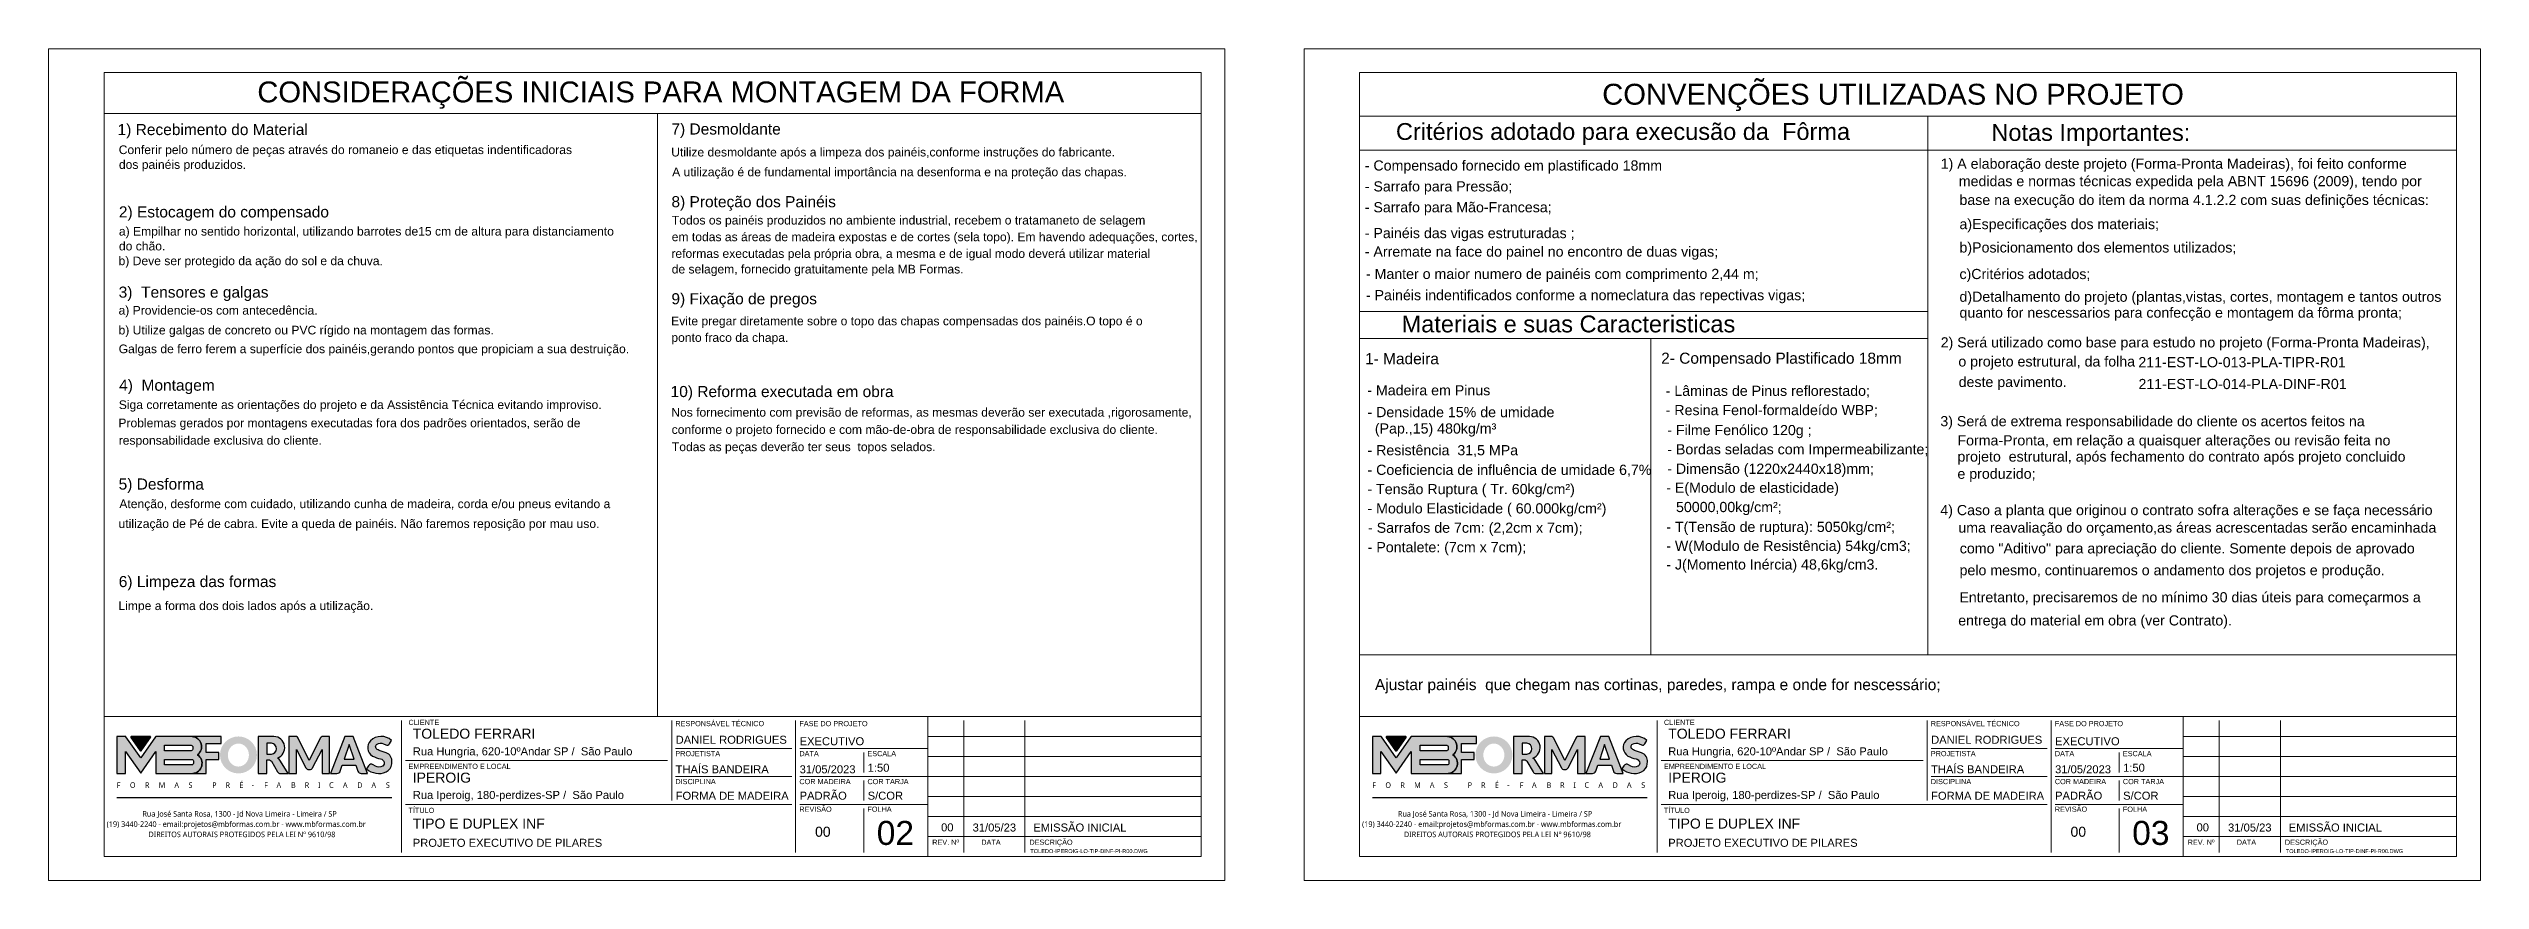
# Model space of a CAD drawing. Extents: x -23436 to 4767, y -3862 to 10024.
# Drawn here: x -17506 to -14436, y 8682 to 9732 of the extents above; entities that cross this region are included whole.
import ezdxf
from ezdxf.enums import TextEntityAlignment as Align

# ---------------------------------------------------------------- set-up
doc = ezdxf.new("R2010")
doc.units = 0
for name, color, linetype, lineweight in [('Escora de Viga', 250, 'Continuous', 20), ('FOLHA MB', 7, 'Continuous', 13), ('N° FOLHA', 5, 'Continuous', 13)]:
    doc.layers.add(name, color=color, linetype=linetype, lineweight=lineweight)
doc.layers.add('MB Logo', color=254, linetype='Continuous')
doc.styles.add('ARIAL', font='arial.ttf', dxfattribs={"oblique": 15, "height": 25})
doc.styles.add('MB_C01', font='arial.ttf', dxfattribs={"height": 1.3})
doc.styles.add('MB_C02', font='arial.ttf', dxfattribs={"height": 2})
doc.styles.add('MB_C03', font='arial.ttf', dxfattribs={"height": 2.5})
doc.styles.add('MB_C04', font='arial.ttf', dxfattribs={"height": 6})
doc.styles.add('MtXpl_Lucida_Sans_Un', font='l_10646.ttf')
doc.styles.add('RICARDO', font='arial.ttf', dxfattribs={"width": 0.8})

# ---------------------------------------------------------------- blocks, each defined once
blk = doc.blocks.new('MB-NOVO')
at = {"layer": 'MB Logo', "linetype": 'Continuous'}
h = blk.add_hatch(color=256, dxfattribs=at)
h.dxf.hatch_style = 1
h.set_gradient(color1=(242, 132, 69), color2=(247, 180, 141), rotation=90, tint=1)
h.paths.add_polyline_path([(-18529.6, 10980.8), (-18475.7, 10980.8, 0.706757), (-18468.7, 11008, 0.681802), (-18476.7, 11034.9), (-18529.4, 11034.9, 0.243712), (-18530.2, 11034.5), (-18551.7, 11003.9), (-18573.3, 11034.5, 0.243712), (-18574.1, 11034.9), (-18586.5, 11034.9), (-18586.5, 10980.8), (-18573.9, 10980.8), (-18573.9, 11012.9), (-18551.7, 10981.5), (-18529.6, 11012.9)])
h.paths.add_polyline_path([(-18516.8, 11014.1), (-18516.8, 11022), (-18477.8, 11022, -0.414214), (-18475.8, 11020), (-18475.8, 11016.1, -0.414214), (-18477.8, 11014.1)], flags=16)
h.paths.add_polyline_path([(-18516.8, 11001.4), (-18476.8, 11001.4, -0.414214), (-18474.8, 10999.4), (-18474.8, 10995.5, -0.414214), (-18476.8, 10993.5), (-18516.8, 10993.5)], flags=16)
at = {"layer": 'MB Logo', "true_color": 0x262626}
h = blk.add_hatch(color=250, dxfattribs=at)
h.dxf.hatch_style = 1
h.paths.add_polyline_path([(-18537.3, 11033.3, 0.60809), (-18538.1, 11034.9), (-18565.3, 11034.9, 0.60809), (-18566.1, 11033.3), (-18552.5, 11014, 0.518202), (-18550.9, 11014)])
h = blk.add_hatch(color=250, dxfattribs=at)
h.dxf.hatch_style = 1
h.paths.add_polyline_path([(-18456.2, 11011.3), (-18456.2, 11024.6), (-18434.2, 11024.6), (-18434.2, 11034.9), (-18476.7, 11034.9, -0.681802), (-18468.7, 11008, -0.706757), (-18475.7, 10980.8), (-18456.2, 10980.8), (-18456.2, 11001.4), (-18437.8, 11001.4), (-18437.8, 11011.3)])
h = blk.add_hatch(color=250, dxfattribs=at)
h.dxf.hatch_style = 1
h.paths.add_polyline_path([(-18435.9, 11007.9, 1), (-18381.9, 11007.9, 1)])
edge = h.paths.add_edge_path(flags=16)
edge.add_ellipse((-18409, 11007.7), major_axis=(0, 16.8), ratio=0.916255, start_angle=0, end_angle=360)
h = blk.add_hatch(color=250, dxfattribs=at)
h.dxf.hatch_style = 1
h.paths.add_polyline_path([(-18357, 11034.9), (-18380.2, 11034.9), (-18380.2, 10980.8), (-18367.6, 10980.8), (-18367.6, 11000.7), (-18363.4, 11000.7, -0.195765), (-18360.9, 10998.9), (-18351.8, 10983.2, 0.261385), (-18347.5, 10980.8), (-18336.4, 10980.8), (-18347.5, 10999, 0.082429), (-18349.6, 11001.5), (-18351.9, 11003.4, 0.81838)])
h.paths.add_polyline_path([(-18360.8, 11009), (-18367.6, 11009), (-18367.6, 11025), (-18360.8, 11025, -0.92578)], flags=16)
h = blk.add_hatch(color=250, dxfattribs=at)
h.dxf.hatch_style = 1
h.paths.add_polyline_path([(-18286.6, 11015.9), (-18286.6, 10980.8), (-18275.8, 10980.8), (-18275.8, 11034.9), (-18286.6, 11034.9, 0.216647), (-18289.4, 11032.4), (-18305.5, 10999.8), (-18321.6, 11032.7, 0.199908), (-18324.3, 11034.9), (-18335.2, 11034.9), (-18335.2, 10980.8), (-18324.3, 10980.8), (-18324.3, 11015.9), (-18310.4, 10989.3, 0.279644), (-18306, 10986.6, 0.340986), (-18300.5, 10989.3)])
h = blk.add_hatch(color=250, dxfattribs=at)
h.dxf.hatch_style = 1
h.paths.add_polyline_path([(-18274.4, 10980.8), (-18265, 10980.8, 0.322517), (-18260.2, 10984.3), (-18257.3, 10993), (-18237.2, 10993), (-18234.3, 10984.3, 0.322517), (-18229.5, 10980.8), (-18220.3, 10980.8), (-18241.2, 11034.9), (-18253.4, 11034.9)])
h.paths.add_polyline_path([(-18254.4, 11001.6), (-18247.3, 11023), (-18240.1, 11001.6)], flags=16)
h = blk.add_hatch(color=250, dxfattribs=at)
h.dxf.hatch_style = 1
h.paths.add_polyline_path([(-18206, 11024, -0.247671), (-18196.9, 11024.3), (-18193.5, 11022.5, 0.40799), (-18188.2, 11024.1), (-18185.4, 11029.1, 0.392837), (-18216.2, 11028.7, 0.467779), (-18213.3, 11006.3, 0.077523), (-18201.2, 11002.1, -0.214206), (-18196.1, 10997.9, -0.284295), (-18198.2, 10991.4, -0.26924), (-18208.8, 10991.6), (-18212.2, 10993.6, 0.407727), (-18219, 10992.1), (-18221.8, 10987.7, 0.296878), (-18193.2, 10983.1, 0.272251), (-18184.9, 10995.3), (-18184.6, 10997.9, 0.348906), (-18193.7, 11011.2), (-18200.4, 11013.5, -0.045018), (-18205.8, 11015.7, -0.618284)])
at = {"layer": 'MB Logo', "linetype": 'Continuous'}
blk.add_line((-18586.5, 10945.9), (-18184.8, 10945.9), dxfattribs=at)
at = {"layer": 'MB Logo', "color": 23, "linetype": 'Continuous', "true_color": 0xf28445}
for points in [[(-18573.3, 11034.5, 0.243712), (-18574.1, 11034.9), (-18586.5, 11034.9), (-18586.5, 10980.8), (-18573.9, 10980.8), (-18573.9, 11012.9), (-18551.7, 10981.5), (-18529.6, 11012.9), (-18529.6, 10980.8), (-18475.7, 10980.8, 0.706757), (-18468.7, 11008, 0.681802), (-18476.7, 11034.9), (-18529.4, 11034.9, 0.243712), (-18530.2, 11034.5), (-18551.7, 11003.9)], [(-18516.8, 11022), (-18477.8, 11022, -0.414214), (-18475.8, 11020), (-18475.8, 11016.1, -0.414214), (-18477.8, 11014.1), (-18516.8, 11014.1)], [(-18516.8, 11001.4), (-18476.8, 11001.4, -0.414214), (-18474.8, 10999.4), (-18474.8, 10995.5, -0.414214), (-18476.8, 10993.5), (-18516.8, 10993.5)]]:
    blk.add_lwpolyline(points, format="xyb", close=True, dxfattribs=at)
at = {"layer": 'MB Logo', "color": 250, "true_color": 0x262626}
for points in [[(-18537.3, 11033.3, 0.60809), (-18538.1, 11034.9), (-18565.3, 11034.9, 0.60809), (-18566.1, 11033.3), (-18552.5, 11014, 0.518202), (-18550.9, 11014)], [(-18437.8, 11011.3), (-18456.2, 11011.3), (-18456.2, 11024.6), (-18434.2, 11024.6), (-18434.2, 11034.9), (-18476.7, 11034.9, -0.681802), (-18468.7, 11008, -0.706757), (-18475.7, 10980.8), (-18456.2, 10980.8), (-18456.2, 11001.4), (-18437.8, 11001.4)], [(-18347.5, 10980.8), (-18336.4, 10980.8), (-18347.5, 10999, 0.082429), (-18349.6, 11001.5), (-18351.9, 11003.4, 0.81838), (-18357, 11034.9), (-18380.2, 11034.9), (-18380.2, 10980.8), (-18367.6, 10980.8), (-18367.6, 11000.7), (-18363.4, 11000.7, -0.209789), (-18360.8, 10998.7), (-18351.8, 10983.2, 0.261385)], [(-18367.6, 11009), (-18360.8, 11009, 0.92578), (-18360.8, 11025), (-18367.6, 11025)], [(-18286.6, 11015.9), (-18286.6, 10980.8), (-18275.8, 10980.8), (-18275.8, 11034.9), (-18286.6, 11034.9, 0.216647), (-18289.4, 11032.4), (-18305.5, 10999.8), (-18321.5, 11032.4, 0.216647), (-18324.3, 11034.9), (-18335.2, 11034.9), (-18335.2, 10980.8), (-18324.3, 10980.8), (-18324.3, 11015.9), (-18310.4, 10989.3, 0.279644), (-18306, 10986.6), (-18304.9, 10986.6, 0.279644), (-18300.5, 10989.3)], [(-18265, 10980.8, 0.322517), (-18260.2, 10984.3), (-18257.3, 10993), (-18237.2, 10993), (-18234.3, 10984.3, 0.322517), (-18229.5, 10980.8), (-18220.3, 10980.8), (-18241.2, 11034.9), (-18253.4, 11034.9), (-18274.4, 10980.8)], [(-18206.2, 11015.9, -0.549626), (-18206.4, 11023.8, -0.258723), (-18196.9, 11024.3), (-18193.5, 11022.5, 0.40799), (-18188.2, 11024.1), (-18185.4, 11029.1, 0.392837), (-18216.2, 11028.7, 0.467779), (-18213.3, 11006.3, 0.077523), (-18201.2, 11002.1, -0.203897), (-18196.3, 10998.2), (-18196.1, 10997.8, -0.267611), (-18198, 10991.6), (-18198.5, 10991.3, -0.261145), (-18208.8, 10991.6), (-18212.2, 10993.6, 0.407727), (-18219, 10992.1), (-18221.8, 10987.7, 0.296878), (-18193.2, 10983.1, 0.265963), (-18184.9, 10994.9), (-18184.7, 10997.6, 0.340466), (-18193.1, 11011), (-18200.4, 11013.5, -0.049298)]]:
    blk.add_lwpolyline(points, format="xyb", close=True, dxfattribs=at)
blk.add_lwpolyline([(-18247.3, 11023), (-18254.4, 11001.6), (-18240.1, 11001.6)], close=True, dxfattribs=at)
at = {"layer": 'MB Logo', "color": 250, "true_color": 0x262626, "style": 'MtXpl_Lucida_Sans_Un'}
for s, height, p in [('F', 8.12, (-18586.8, 10959.8)), ('O', 8.12, (-18567.5, 10959.8)), ('R', 8.12, (-18545.6, 10959.8)), ('M', 8.12, (-18525.4, 10959.8)), ('A', 8.12, (-18502.5, 10959.8)), ('S', 8.12, (-18481.9, 10959.8)), ('P', 8.12, (-18447.3, 10959.8)), ('R', 8.12, (-18427.8, 10959.8)), ('É', 8.12, (-18407.5, 10959.8)), ('-', 8.12, (-18389.6, 10959.8)), ('F', 8.12, (-18371.4, 10959.8)), ('A', 8.12, (-18353.3, 10959.8)), ('B', 8.12, (-18332.1, 10959.8)), ('R', 8.12, (-18312.2, 10959.8)), ('I', 8.12, (-18292.7, 10959.8)), ('C', 8.12, (-18276.6, 10959.8)), ('A', 8.12, (-18256.3, 10959.8)), ('D', 8.12, (-18235.5, 10959.8)), ('A', 8.12, (-18214.6, 10959.8)), ('S', 8.12, (-18193.6, 10959.8)), ('DIREITOS AUTORAIS PROTEGIDOS PELA LEI Nº 9610/98', 8.122, (-18540.4, 10887.8))]:
    blk.add_text(s, height=height, dxfattribs=at).set_placement(p)
at = {"layer": 'MB Logo', "style": 'MtXpl_Lucida_Sans_Un'}
for s, p in [('(19) 3440-2240 - email:projetos@mbformas.com.br - www.mbformas.com.br', (-18601.5, 10902.8)), ('Rua José Santa Rosa, 1300 - Jd Nova Limeira - Limeira / SP', (-18549.2, 10917.8))]:
    blk.add_text(s, height=8.122, dxfattribs=at).set_placement(p)
blk = doc.blocks.new('A$C169d8357')
at = {"layer": 'FOLHA MB', "color": 1}
for p, q in [((1109.8, 356.7), (70, 356.7)), ((445.6, 351.7), (445.6, 185)), ((786.6, 351.7), (786.6, 250.7)), ((943.1, 351.7), (943.1, 185)), ((1109.8, 356.7), (1109.8, 179.9)), ((1455, 356.7), (1109.8, 356.7)), ((1155.3, 185), (1155.3, 351.7)), ((1232.6, 351.7), (1232.6, 185)), ((938.1, 316.3), (791.6, 316.3)), ((1109.8, 316.3), (948.2, 316.3)), ((1029, 311.3), (1029, 286)), ((1455, 331.5), (1109.8, 331.5)), ((781.5, 301.2), (450.7, 301.2)), ((938.1, 281), (791.6, 281)), ((1109.8, 281), (948.2, 281)), ((1455, 306.2), (1109.8, 306.2)), ((1455, 281), (1109.8, 281)), ((938.1, 245.6), (450.7, 245.6)), ((1109.8, 245.6), (948.2, 245.6)), ((1029, 275.9), (1029, 250.7)), ((1455, 255.7), (1109.8, 255.7)), ((1029, 240.6), (1029, 185)), ((1455, 230.4), (1109.8, 230.4)), ((1455, 205.2), (1109.8, 205.2))]:
    blk.add_line(p, q, dxfattribs=at)
for points in [[(0, 1199.9), (0, 149.9), (1485, 149.9), (1485, 1199.9)], [(70, 1169.9), (70, 179.9), (1455, 179.9), (1455, 1169.9)]]:
    blk.add_lwpolyline(points, close=True, dxfattribs=at)
at = {"layer": 'MB Logo', "xscale": 0.8642040370897565, "yscale": 0.8642040370897565, "zscale": 0.8642040370897565}
blk.add_blockref('MB-NOVO', (16148.7, -9204.8), dxfattribs=at)
at = {"layer": 'FOLHA MB', "color": 6}
for s, height, style, p in [('CLIENTE', 6.57, 'MB_C01', (454.3, 346.1)), ('RESPONSÁVEL TÉCNICO', 6.566, 'MB_C01', (791.2, 344.6)), ('FASE DO PROJETO', 6.566, 'MB_C01', (947.8, 344.6)), ('Rua Hungria, 620-10ºAndar SP /  São Paulo', 10.102, 'MB_C02', (459.7, 307.8)), ('PROJETISTA', 6.57, 'MB_C01', (791.2, 306.7)), ('DATA', 6.57, 'MB_C01', (947.8, 306.7)), ('ESCALA', 6.57, 'MB_C01', (1033.7, 306.7)), ('EMPREENDIMENTO E LOCAL', 6.566, 'MB_C01', (454.3, 290.6)), ('DISCIPLINA', 6.57, 'MB_C01', (791.2, 271.4)), ('COR MADEIRA', 6.566, 'MB_C01', (947.8, 271.4)), ('COR TARJA', 6.57, 'MB_C01', (1033.7, 271.4)), ('Rua Iperoig, 180-perdizes-SP /  São Paulo', 10.102, 'MB_C02', (459.7, 252.7)), ('TÍTULO', 6.57, 'MB_C01', (454.3, 235)), ('REVISÃO', 6.57, 'MB_C01', (947.8, 236.5)), ('FOLHA', 6.57, 'MB_C01', (1033.7, 236.5)), ('PROJETO EXECUTIVO DE PILARES', 10.102, 'MB_C02', (459.7, 192.3))]:
    blk.add_text(s, height=height, dxfattribs=dict(at, style=style)).set_placement(p)
at = {"layer": 'FOLHA MB', "color": 5}
for s, height, style, p in [('TOLEDO FERRARI', 12.628, 'MB_C03', (459.7, 328.8)), ('DANIEL RODRIGUES', 10.102, 'MB_C02', (791.6, 322.4)), ('EXECUTIVO', 10.1, 'MB_C02', (948.1, 320.5)), ('IPEROIG', 12.63, 'MB_C03', (459.7, 273.3)), ('THAÍS BANDEIRA', 10.102, 'MB_C02', (791.5, 285.1)), ('31/05/2023', 10.1, 'MB_C02', (948.1, 285.1)), ('1:50', 10.1, 'MB_C02', (1034, 287.1)), ('FORMA DE MADEIRA', 10.102, 'MB_C02', (791.6, 251.7)), ('PADRÃO', 10.1, 'MB_C02', (948.1, 251.8)), ('S/COR', 10.1, 'MB_C02', (1034, 251.8)), ('TIPO E DUPLEX INF', 12.628, 'MB_C03', (459.7, 215.3)), ('00', 12.63, 'MB_C03', (967.6, 205)), ('00', 10.1, 'MB_C02', (1126.7, 211.8)), ('31/05/23', 10.1, 'MB_C02', (1166.5, 211.6)), ('EMISSÃO INICIAL', 10.102, 'MB_C02', (1243.1, 211.6))]:
    blk.add_text(s, height=height, dxfattribs=dict(at, style=style)).set_placement(p)
at = {"layer": 'FOLHA MB', "color": 6, "style": 'MB_C01'}
for s, p in [('REV. Nº', (1132.5, 198.1)), ('DATA', (1189.7, 198.1)), ('DESCRIÇÃO', (1265.5, 198.1))]:
    blk.add_text(s, height=6.57, dxfattribs=at).set_placement(p, align=Align.MIDDLE_CENTER)
at = {"layer": 'FOLHA MB', "insert": (1239.4, 189.4), "char_height": 5.051, "width": 210.818, "attachment_point": 1, "style": 'MB_C04'}
blk.add_mtext('TOLEDO-IPEROIG-LO-TIP-DINF-PI-R00.DWG', dxfattribs=at)

msp = doc.modelspace()

# ---------------------------------------------------------------- linework, layer by layer
at = {"layer": 'Escora de Viga'}
msp.add_line((-16737.68, 9650.571), (-16719.18, 9650.571), dxfattribs=at)
at = {"layer": 'FOLHA MB', "color": 0}
for p, q in [((-17436.397, 9650.571), (-16051.397, 9650.571)), ((-15851.397, 9647.143), (-14486.397, 9647.143)), ((-15133.925, 9603.946), (-15133.925, 9039.692)), ((-15483.585, 9366.284), (-15483.585, 8966.802))]:
    msp.add_line(p, q, dxfattribs=at)
at = {"layer": 'FOLHA MB', "color": 1}
msp.add_line((-16737.68, 9650.571), (-16737.68, 8889.045), dxfattribs=at)
at = {"layer": 'FOLHA MB', "color": 0}
for points in [[(-15133.925, 9603.946), (-15851.397, 9603.946), (-15851.397, 9647.143), (-15133.925, 9647.143)], [(-15133.925, 9603.946), (-14466.397, 9603.946), (-14466.397, 9647.143), (-15133.925, 9647.143)], [(-15133.925, 9366.284), (-15851.397, 9366.284), (-15851.397, 9400.381), (-15133.925, 9400.381)], [(-15133.925, 8966.802), (-15851.397, 8966.802), (-15851.397, 9366.284), (-15133.925, 9366.284)]]:
    msp.add_lwpolyline(points, close=True, dxfattribs=at)
at = {"layer": 'FOLHA MB'}
msp.add_lwpolyline([(-15851.397, 8966.802), (-14466.377, 8966.802), (-14466.377, 8889.045), (-15851.397, 8889.045)], close=True, dxfattribs=at)

# ---------------------------------------------------------------- block references
at = {"layer": 'MB Logo'}
for p in [(-17506.377, 8532.321), (-15921.377, 8532.321)]:
    msp.add_blockref('A$C169d8357', p, dxfattribs=at)

# ---------------------------------------------------------------- texts
at = {"layer": 'FOLHA MB'}
for s, height, style, p in [('CONSIDERAÇÕES INICIAIS PARA MONTAGEM DA FORMA', 26.35776, 'RICARDO', (-17242.929, 9664.425)), ('CONVENÇÕES UTILIZADAS NO PROJETO ', 26.35776, 'RICARDO', (-15545.003, 9661.512)), ('Conferir pelo número de peças através do romaneio e das etiquetas indentificadoras ', 10.935, 'ARIAL', (-17417.9, 9599.146)), ('dos painéis produzidos.', 10.935, 'ARIAL', (-17417.641, 9580.498)), ('Utilize desmoldante após a limpeza dos painéis,conforme instruções do fabricante. ', 10.935, 'ARIAL', (-16720.378, 9596.143)), ('A utilização é de fundamental importância na desenforma e na proteção das chapas.', 10.935, 'ARIAL', (-16719.18, 9571.143)), (' - Compensado fornecido em plastificado 18mm', 12.825, 'ARIAL', (-15849.776, 9578.343)), ('1) A elaboração deste projeto (Forma-Pronta Madeiras), foi feito conforme ', 12.825, 'ARIAL', (-15117.689, 9580.624)), (' - Sarrafo para Pressão;', 12.825, 'ARIAL', (-15849.776, 9551.978)), (' medidas e normas técnicas expedida pela ABNT 15696 (2009), tendo por', 12.825, 'ARIAL', (-15099.829, 9558.623)), ('base na execução do item da norma 4.1.2.2 com suas definições técnicas:', 12.825, 'ARIAL', (-15093.966, 9534.85)), ('Todos os painéis produzidos no ambiente industrial, recebem o tratamaneto de selagem ', 10.935, 'ARIAL', (-16719.566, 9510.227)), (' - Sarrafo para Mão-Francesa;', 12.825, 'ARIAL', (-15849.776, 9525.644)), ('a)Especificações dos materiais;', 12.825, 'ARIAL', (-15093.966, 9504.373)), ('a) Empilhar no sentido horizontal, utilizando barrotes de15 cm de altura para distanciamento ', 10.935, 'ARIAL', (-17417.645, 9496.237)), ('do chão.', 10.935, 'ARIAL', (-17417.633, 9477.536)), ('em todas as áreas de madeira expostas e de cortes (sela topo). Em havendo adequações, cortes, ', 10.935, 'ARIAL', (-16719.729, 9489.161)), (' - Painéis das vigas estruturadas ;', 12.825, 'ARIAL', (-15849.776, 9493.011)), ('b)Posicionamento dos elementos utilizados;', 12.825, 'ARIAL', (-15093.966, 9474.895)), ('b) Deve ser protegido da ação do sol e da chuva.', 10.935, 'ARIAL', (-17418.064, 9458.88)), ('reformas executadas pela própria obra, a mesma e de igual modo deverá utilizar material  ', 10.935, 'ARIAL', (-16720.175, 9468.095)), (' de selagem, fornecido gratuitamente pela MB Formas.', 10.935, 'ARIAL', (-16724.006, 9448.434)), (' - Arremate na face do painel no encontro de duas vigas;', 12.825, 'ARIAL', (-15849.776, 9469.645)), ('- Manter o maior numero de painéis com comprimento 2,44 m;', 12.825, 'ARIAL', (-15843.352, 9441.449)), ('- Painéis indentificados conforme a nomeclatura das repectivas vigas;', 12.825, 'ARIAL', (-15843.352, 9414.679)), ('d)Detalhamento do projeto (plantas,vistas, cortes, montagem e tantos outros', 12.825, 'ARIAL', (-15093.966, 9412.694)), ('c)Critérios adotados;', 12.825, 'ARIAL', (-15093.966, 9441.324)), ('a) Providencie-os com antecedência.', 10.935, 'ARIAL', (-17418.102, 9396.472)), ('Evite pregar diretamente sobre o topo das chapas compensadas dos painéis.O topo é o', 10.935, 'ARIAL', (-16720.439, 9382.985)), ('quanto for nescessarios para confecção e montagem da fôrma pronta;', 12.825, 'ARIAL', (-15093.966, 9392.591)), ('b) Utilize galgas de concreto ou PVC rígido na montagem das formas.', 10.935, 'ARIAL', (-17418.102, 9371.472)), ('ponto fraco da chapa.', 10.935, 'ARIAL', (-16720.199, 9362.082)), ('2) Será utilizado como base para estudo no projeto (Forma-Pronta Madeiras), ', 12.825, 'ARIAL', (-15117.689, 9355.046)), ('      Galgas de ferro ferem a superfície dos painéis,gerando pontos que propiciam a sua destruição. ', 10.935, 'ARIAL', (-17443.422, 9347.756)), (' o projeto estrutural, da folha                             ', 12.825, 'ARIAL', (-15100.345, 9330.962)), ('- Madeira em Pinus', 12.825, 'ARIAL', (-15841.61, 9294.581)), ('- Lâminas de Pinus reflorestado;', 12.825, 'ARIAL', (-15464.897, 9293.891)), ('deste pavimento.', 12.825, 'ARIAL', (-15095.017, 9305.06)), ('Siga corretamente as orientações do projeto e da Assistência Técnica evitando improviso.', 10.935, 'ARIAL', (-17417.816, 9277.269)), ('Nos fornecimento com previsão de reformas, as mesmas deverão ser executada ,rigorosamente,', 10.935, 'ARIAL', (-16720.335, 9267.702)), ('- Densidade 15%%% de umidade ', 12.825, 'ARIAL', (-15841.402, 9266.998)), ('- Resina Fenol-formaldeído WBP;', 12.825, 'ARIAL', (-15464.897, 9269.552)), ('Problemas gerados por montagens executadas fora dos padrões orientados, serão de ', 10.935, 'ARIAL', (-17418.307, 9254.24)), (' responsabilidade exclusiva do cliente.', 10.935, 'ARIAL', (-17422.168, 9232.269)), ('conforme o projeto fornecido e com mão-de-obra de responsabilidade exclusiva do cliente.', 10.935, 'ARIAL', (-16719.788, 9245.906)), ('(Pap.,15) 480kg/m³', 12.825, 'ARIAL', (-15832.04, 9246.341)), ('- Filme Fenólico 120g ;', 12.825, 'ARIAL', (-15462.884, 9244.303)), ('3) Será de extrema responsabilidade do cliente os acertos feitos na ', 12.825, 'ARIAL', (-15118.129, 9255.533)), ('Forma-Pronta, em relação a quaisquer alterações ou revisão feita no ', 12.825, 'ARIAL', (-15096.561, 9231.337)), ('Todas as peças deverão ter seus  topos selados.', 10.935, 'ARIAL', (-16719.544, 9224.111)), ('- Resistência  31,5 MPa', 12.825, 'ARIAL', (-15841.402, 9218.935)), ('- Bordas seladas com Impermeabilizante;', 12.825, 'ARIAL', (-15462.884, 9220.083)), ('projeto  estrutural, após fechamento do contrato após projeto concluido ', 12.825, 'ARIAL', (-15096.561, 9210.867)), ('- Coeficiencia de influência de umidade 6,7%%%', 12.825, 'ARIAL', (-15841.402, 9194.148)), ('- Tensão Ruptura ( Tr. 60kg/cm²)', 12.825, 'ARIAL', (-15841.402, 9169.809)), ('- E(Modulo de elasticidade)', 12.825, 'ARIAL', (-15464.169, 9171.537)), ('- Dimensão (1220x2440x18)mm;', 12.825, 'ARIAL', (-15462.874, 9195.467)), ('e produzido;', 12.825, 'ARIAL', (-15096.561, 9189.193)), ('Atenção, desforme com cuidado, utilizando cunha de madeira, corda e/ou pneus evitando a  ', 10.935, 'ARIAL', (-17417.118, 9152.141)), ('- Modulo Elasticidade ( 60.000kg/cm²)', 12.825, 'ARIAL', (-15841.402, 9145.464)), ('50000,00kg/cm²;', 12.825, 'ARIAL', (-15451.834, 9147.185)), ('4) Caso a planta que originou o contrato sofra alterações e se faça necessário ', 12.825, 'ARIAL', (-15118.129, 9143.298)), ('utilização de Pé de cabra. Evite a queda de painéis. Não faremos reposição por mau uso. ', 10.935, 'ARIAL', (-17418.094, 9127.141)), ('- Sarrafos de 7cm: (2,2cm x 7cm);', 12.825, 'ARIAL', (-15840.67, 9121.054)), ('- T(Tensão de ruptura): 5050kg/cm²;', 12.825, 'ARIAL', (-15464.169, 9122.129)), ('    uma reavaliação do orçamento,as áreas acrescentadas serão encaminhada ', 12.825, 'ARIAL', (-15115.319, 9121.165)), ('- Pontalete: (7cm x 7cm);', 12.825, 'ARIAL', (-15841.106, 9096.53)), ('- W(Modulo de Resistência) 54kg/cm3;', 12.825, 'ARIAL', (-15464.169, 9098.151)), ('- J(Momento Inércia) 48,6kg/cm3.', 12.825, 'ARIAL', (-15464.169, 9074.681)), (' como "Aditivo" para apreciação do cliente. Somente depois de aprovado ', 12.825, 'ARIAL', (-15098.55, 9094.987)), (' pelo mesmo, continuaremos o andamento dos projetos e produção. ', 12.825, 'ARIAL', (-15098.838, 9067.44)), ('Limpe a forma dos dois lados após a utilização.', 10.935, 'ARIAL', (-17418.24, 9023.497)), ('Entretanto, precisaremos de no mínimo 30 dias úteis para começarmos a ', 12.825, 'ARIAL', (-15094.112, 9033.261)), (' entrega do material em obra (ver Contrato). ', 12.825, 'ARIAL', (-15100.527, 9004.037))]:
    msp.add_text(s, height=height, dxfattribs=dict(at, style=style)).set_placement(p)
at = {"layer": 'FOLHA MB', "color": 30, "true_color": 0xf26722, "style": 'ARIAL'}
for s, height, p in [('1) Recebimento do Material', 14, (-17419.324, 9623.137)), ('7) Desmoldante', 14, (-16720.113, 9623.828)), ('Critérios adotado para execusão da  Fôrma', 21.28, (-15805.41, 9617.003)), ('Notas Importantes:', 21.28, (-15053.683, 9615.795)), ('2) Estocagem do compensado', 14, (-17417.699, 9519.172)), ('8) Proteção dos Painéis', 14, (-16720.09, 9532.028)), ('3)  Tensores e galgas', 14, (-17417.938, 9417.878)), ('9) Fixação de pregos', 14, (-16720.127, 9409.544)), ('Materiais e suas Caracteristicas', 21.28, (-15798.262, 9374.069)), ('4)  Montagem', 14, (-17417.368, 9300.4)), ('10) Reforma executada em obra', 14, (-16721.151, 9292.386)), ('5) Desforma', 14, (-17417.999, 9175.626)), ('6) Limpeza das formas', 14, (-17417.851, 9052.496)), ('Ajustar painéis  que chegam nas cortinas, paredes, rampa e onde for nescessário; ', 14, (-15831.947, 8922.416))]:
    msp.add_text(s, height=height, dxfattribs=at).set_placement(p)
at = {"layer": 'FOLHA MB', "style": 'ARIAL'}
for s, height, p in [('1- Madeira', 13.9727, (-15797.811, 9340.867)), ('2- Compensado Plastificado 18mm', 13.97274, (-15318.697, 9341.469))]:
    msp.add_text(s, height=height, dxfattribs=at).set_placement(p, align=Align.MIDDLE_CENTER)
at = {"layer": 'FOLHA MB', "color": 1, "style": 'ARIAL'}
for s, p in [('211-EST-LO-013-PLA-TIPR-R01', (-14868.129, 9329.994)), ('211-EST-LO-014-PLA-DINF-R01', (-14867.996, 9302.487))]:
    msp.add_text(s, height=12.825, dxfattribs=at).set_placement(p)
at = {"layer": 'N° FOLHA', "color": 5, "style": 'MB_C04'}
for s, p in [('02', (-16460.91, 8727.003)), ('03', (-14875.91, 8727.003))]:
    msp.add_text(s, height=30.3061, dxfattribs=at).set_placement(p)

doc.saveas('drawing.dxf')
